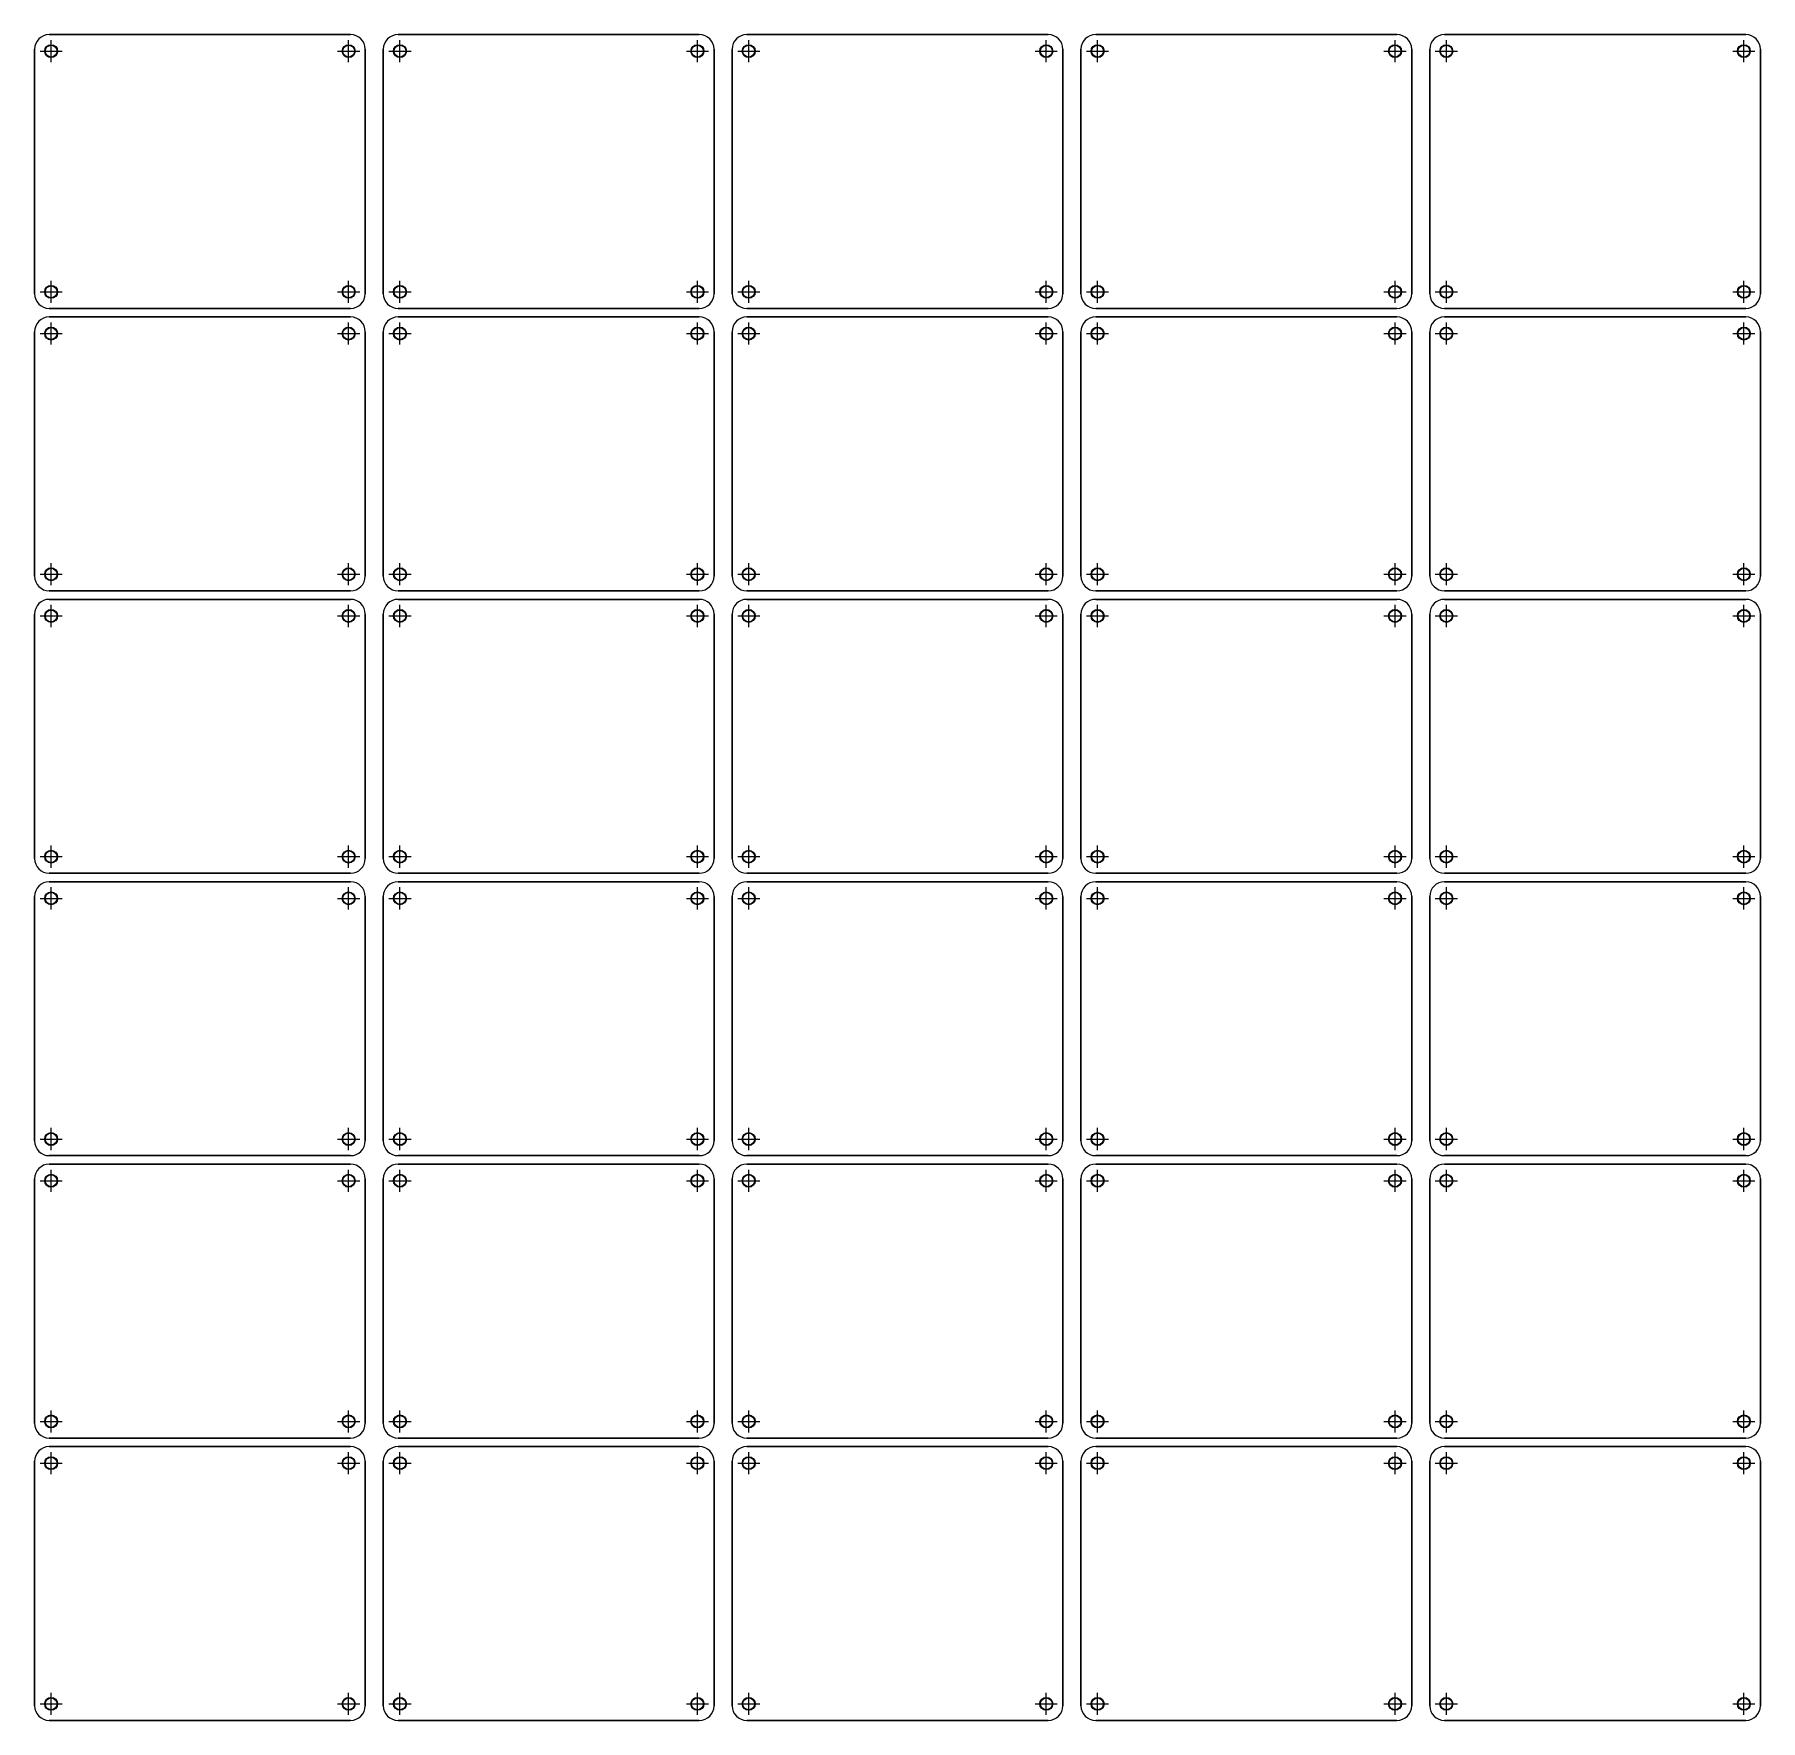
# Model space of a CAD drawing. Header units: millimetres. Extents: x -3365 to 2000, y -387 to 1008.
# Drawn here: x -2325.5 to -1857.9, y 540.3 to 997 of the extents above; entities that cross this region are included whole.
import ezdxf

# ---------------------------------------------------------------- set-up
doc = ezdxf.new("R2010")
doc.units = ezdxf.units.MM
doc.header["$PDMODE"] = 2
doc.header["$PDSIZE"] = 3
doc.layers.add('POINT', color=2, linetype='Continuous')
doc.layers.add('PROPRO', color=1, linetype='Continuous')

# ---------------------------------------------------------------- blocks, each defined once
blk = doc.blocks.new('*U19', base_point=(2712.296, -342.539))
at = {"layer": 'POINT', "color": 2}
blk.add_point((2712.296, -342.539), dxfattribs=at)
at = {"layer": 'PROPRO'}
blk.add_circle((2712.296, -342.539), 1.6, dxfattribs=at)
blk = doc.blocks.new('*U18', base_point=(2631.696, -342.539))
at = {"layer": 'POINT', "color": 2}
blk.add_point((2631.696, -342.539), dxfattribs=at)
at = {"layer": 'PROPRO'}
blk.add_circle((2631.696, -342.539), 1.6, dxfattribs=at)
blk = doc.blocks.new('*U16', base_point=(2631.696, -277.339))
at = {"layer": 'POINT', "color": 2}
blk.add_point((2631.696, -277.339), dxfattribs=at)
at = {"layer": 'PROPRO'}
blk.add_circle((2631.696, -277.339), 1.6, dxfattribs=at)
blk = doc.blocks.new('*U17', base_point=(2712.296, -277.339))
at = {"layer": 'POINT', "color": 2}
blk.add_point((2712.296, -277.339), dxfattribs=at)
at = {"layer": 'PROPRO'}
blk.add_circle((2712.296, -277.339), 1.6, dxfattribs=at)

msp = doc.modelspace()

# ---------------------------------------------------------------- linework, layer by layer
for p, q in [((-2239.9304, 997), (-2321.5304, 997)), ((-2321.5304, 997), (-2239.9304, 997)), ((-2145.4304, 997), (-2227.0304, 997)), ((-2227.0304, 997), (-2145.4304, 997)), ((-2050.9304, 997), (-2132.5304, 997)), ((-2132.5304, 997), (-2050.9304, 997)), ((-1956.4304, 997), (-2038.0304, 997)), ((-2038.0304, 997), (-1956.4304, 997)), ((-1861.9304, 997), (-1943.5304, 997)), ((-1943.5304, 997), (-1861.9304, 997)), ((-2325.5304, 993), (-2325.5304, 926.8)), ((-2325.5304, 926.8), (-2325.5304, 993)), ((-2325.5304, 926.8), (-2325.5304, 993)), ((-2235.9304, 993), (-2235.9304, 926.8)), ((-2235.9304, 993), (-2235.9304, 926.8)), ((-2235.9304, 926.8), (-2235.9304, 993)), ((-2231.0304, 993), (-2231.0304, 926.8)), ((-2231.0304, 926.8), (-2231.0304, 993)), ((-2231.0304, 926.8), (-2231.0304, 993)), ((-2141.4304, 993), (-2141.4304, 926.8)), ((-2141.4304, 993), (-2141.4304, 926.8)), ((-2141.4304, 926.8), (-2141.4304, 993)), ((-2136.5304, 993), (-2136.5304, 926.8)), ((-2136.5304, 926.8), (-2136.5304, 993)), ((-2136.5304, 926.8), (-2136.5304, 993)), ((-2046.9304, 993), (-2046.9304, 926.8)), ((-2046.9304, 993), (-2046.9304, 926.8)), ((-2046.9304, 926.8), (-2046.9304, 993)), ((-2042.0304, 993), (-2042.0304, 926.8)), ((-2042.0304, 926.8), (-2042.0304, 993)), ((-2042.0304, 926.8), (-2042.0304, 993)), ((-1952.4304, 993), (-1952.4304, 926.8)), ((-1952.4304, 993), (-1952.4304, 926.8)), ((-1952.4304, 926.8), (-1952.4304, 993)), ((-1947.5304, 993), (-1947.5304, 926.8)), ((-1947.5304, 926.8), (-1947.5304, 993)), ((-1947.5304, 926.8), (-1947.5304, 993)), ((-1857.9304, 993), (-1857.9304, 926.8)), ((-1857.9304, 993), (-1857.9304, 926.8)), ((-1857.9304, 926.8), (-1857.9304, 993)), ((-2321.5304, 922.8), (-2239.9304, 922.8)), ((-2239.9304, 922.8), (-2321.5304, 922.8)), ((-2227.0304, 922.8), (-2145.4304, 922.8)), ((-2145.4304, 922.8), (-2227.0304, 922.8)), ((-2132.5304, 922.8), (-2050.9304, 922.8)), ((-2050.9304, 922.8), (-2132.5304, 922.8)), ((-2038.0304, 922.8), (-1956.4304, 922.8)), ((-1956.4304, 922.8), (-2038.0304, 922.8)), ((-1943.5304, 922.8), (-1861.9304, 922.8)), ((-1861.9304, 922.8), (-1943.5304, 922.8)), ((-2325.5304, 916.5), (-2325.5304, 850.3)), ((-2325.5304, 850.3), (-2325.5304, 916.5)), ((-2325.5304, 850.3), (-2325.5304, 916.5)), ((-2239.9304, 920.5), (-2321.5304, 920.5)), ((-2321.5304, 920.5), (-2239.9304, 920.5)), ((-2235.9304, 916.5), (-2235.9304, 850.3)), ((-2235.9304, 916.5), (-2235.9304, 850.3)), ((-2235.9304, 850.3), (-2235.9304, 916.5)), ((-2231.0304, 916.5), (-2231.0304, 850.3)), ((-2231.0304, 850.3), (-2231.0304, 916.5)), ((-2231.0304, 850.3), (-2231.0304, 916.5)), ((-2145.4304, 920.5), (-2227.0304, 920.5)), ((-2227.0304, 920.5), (-2145.4304, 920.5)), ((-2141.4304, 916.5), (-2141.4304, 850.3)), ((-2141.4304, 916.5), (-2141.4304, 850.3)), ((-2141.4304, 850.3), (-2141.4304, 916.5)), ((-2136.5304, 916.5), (-2136.5304, 850.3)), ((-2136.5304, 850.3), (-2136.5304, 916.5)), ((-2136.5304, 850.3), (-2136.5304, 916.5)), ((-2050.9304, 920.5), (-2132.5304, 920.5)), ((-2132.5304, 920.5), (-2050.9304, 920.5)), ((-2046.9304, 916.5), (-2046.9304, 850.3)), ((-2046.9304, 916.5), (-2046.9304, 850.3)), ((-2046.9304, 850.3), (-2046.9304, 916.5)), ((-2042.0304, 916.5), (-2042.0304, 850.3)), ((-2042.0304, 850.3), (-2042.0304, 916.5)), ((-2042.0304, 850.3), (-2042.0304, 916.5)), ((-1956.4304, 920.5), (-2038.0304, 920.5)), ((-2038.0304, 920.5), (-1956.4304, 920.5)), ((-1952.4304, 916.5), (-1952.4304, 850.3)), ((-1952.4304, 916.5), (-1952.4304, 850.3)), ((-1952.4304, 850.3), (-1952.4304, 916.5)), ((-1947.5304, 916.5), (-1947.5304, 850.3)), ((-1947.5304, 850.3), (-1947.5304, 916.5)), ((-1947.5304, 850.3), (-1947.5304, 916.5)), ((-1861.9304, 920.5), (-1943.5304, 920.5)), ((-1943.5304, 920.5), (-1861.9304, 920.5)), ((-1857.9304, 916.5), (-1857.9304, 850.3)), ((-1857.9304, 916.5), (-1857.9304, 850.3)), ((-1857.9304, 850.3), (-1857.9304, 916.5)), ((-2321.5304, 846.3), (-2239.9304, 846.3)), ((-2239.9304, 846.3), (-2321.5304, 846.3)), ((-2239.9304, 844), (-2321.5304, 844)), ((-2321.5304, 844), (-2239.9304, 844)), ((-2227.0304, 846.3), (-2145.4304, 846.3)), ((-2145.4304, 846.3), (-2227.0304, 846.3)), ((-2145.4304, 844), (-2227.0304, 844)), ((-2227.0304, 844), (-2145.4304, 844)), ((-2132.5304, 846.3), (-2050.9304, 846.3)), ((-2050.9304, 846.3), (-2132.5304, 846.3)), ((-2050.9304, 844), (-2132.5304, 844)), ((-2132.5304, 844), (-2050.9304, 844)), ((-2038.0304, 846.3), (-1956.4304, 846.3)), ((-1956.4304, 846.3), (-2038.0304, 846.3)), ((-1956.4304, 844), (-2038.0304, 844)), ((-2038.0304, 844), (-1956.4304, 844)), ((-1943.5304, 846.3), (-1861.9304, 846.3)), ((-1861.9304, 846.3), (-1943.5304, 846.3)), ((-1861.9304, 844), (-1943.5304, 844)), ((-1943.5304, 844), (-1861.9304, 844)), ((-2325.5304, 840), (-2325.5304, 773.8)), ((-2325.5304, 773.8), (-2325.5304, 840)), ((-2325.5304, 773.8), (-2325.5304, 840)), ((-2235.9304, 840), (-2235.9304, 773.8)), ((-2235.9304, 840), (-2235.9304, 773.8)), ((-2235.9304, 773.8), (-2235.9304, 840)), ((-2231.0304, 840), (-2231.0304, 773.8)), ((-2231.0304, 773.8), (-2231.0304, 840)), ((-2231.0304, 773.8), (-2231.0304, 840)), ((-2141.4304, 840), (-2141.4304, 773.8)), ((-2141.4304, 840), (-2141.4304, 773.8)), ((-2141.4304, 773.8), (-2141.4304, 840)), ((-2136.5304, 840), (-2136.5304, 773.8)), ((-2136.5304, 773.8), (-2136.5304, 840)), ((-2136.5304, 773.8), (-2136.5304, 840)), ((-2046.9304, 840), (-2046.9304, 773.8)), ((-2046.9304, 840), (-2046.9304, 773.8)), ((-2046.9304, 773.8), (-2046.9304, 840)), ((-2042.0304, 840), (-2042.0304, 773.8)), ((-2042.0304, 773.8), (-2042.0304, 840)), ((-2042.0304, 773.8), (-2042.0304, 840)), ((-1952.4304, 840), (-1952.4304, 773.8)), ((-1952.4304, 840), (-1952.4304, 773.8)), ((-1952.4304, 773.8), (-1952.4304, 840)), ((-1947.5304, 840), (-1947.5304, 773.8)), ((-1947.5304, 773.8), (-1947.5304, 840)), ((-1947.5304, 773.8), (-1947.5304, 840)), ((-1857.9304, 840), (-1857.9304, 773.8)), ((-1857.9304, 840), (-1857.9304, 773.8)), ((-1857.9304, 773.8), (-1857.9304, 840)), ((-2321.5304, 769.8), (-2239.9304, 769.8)), ((-2239.9304, 769.8), (-2321.5304, 769.8)), ((-2239.9304, 767.5), (-2321.5304, 767.5)), ((-2321.5304, 767.5), (-2239.9304, 767.5)), ((-2227.0304, 769.8), (-2145.4304, 769.8)), ((-2145.4304, 769.8), (-2227.0304, 769.8)), ((-2145.4304, 767.5), (-2227.0304, 767.5)), ((-2227.0304, 767.5), (-2145.4304, 767.5)), ((-2132.5304, 769.8), (-2050.9304, 769.8)), ((-2050.9304, 769.8), (-2132.5304, 769.8)), ((-2050.9304, 767.5), (-2132.5304, 767.5)), ((-2132.5304, 767.5), (-2050.9304, 767.5)), ((-2038.0304, 769.8), (-1956.4304, 769.8)), ((-1956.4304, 769.8), (-2038.0304, 769.8)), ((-1956.4304, 767.5), (-2038.0304, 767.5)), ((-2038.0304, 767.5), (-1956.4304, 767.5)), ((-1943.5304, 769.8), (-1861.9304, 769.8)), ((-1861.9304, 769.8), (-1943.5304, 769.8)), ((-1861.9304, 767.5), (-1943.5304, 767.5)), ((-1943.5304, 767.5), (-1861.9304, 767.5)), ((-2325.5304, 763.5), (-2325.5304, 697.3)), ((-2325.5304, 697.3), (-2325.5304, 763.5)), ((-2325.5304, 697.3), (-2325.5304, 763.5)), ((-2235.9304, 763.5), (-2235.9304, 697.3)), ((-2235.9304, 763.5), (-2235.9304, 697.3)), ((-2235.9304, 697.3), (-2235.9304, 763.5)), ((-2231.0304, 763.5), (-2231.0304, 697.3)), ((-2231.0304, 697.3), (-2231.0304, 763.5)), ((-2231.0304, 697.3), (-2231.0304, 763.5)), ((-2141.4304, 763.5), (-2141.4304, 697.3)), ((-2141.4304, 763.5), (-2141.4304, 697.3)), ((-2141.4304, 697.3), (-2141.4304, 763.5)), ((-2136.5304, 763.5), (-2136.5304, 697.3)), ((-2136.5304, 697.3), (-2136.5304, 763.5)), ((-2136.5304, 697.3), (-2136.5304, 763.5)), ((-2046.9304, 763.5), (-2046.9304, 697.3)), ((-2046.9304, 763.5), (-2046.9304, 697.3)), ((-2046.9304, 697.3), (-2046.9304, 763.5)), ((-2042.0304, 763.5), (-2042.0304, 697.3)), ((-2042.0304, 697.3), (-2042.0304, 763.5)), ((-2042.0304, 697.3), (-2042.0304, 763.5)), ((-1952.4304, 763.5), (-1952.4304, 697.3)), ((-1952.4304, 763.5), (-1952.4304, 697.3)), ((-1952.4304, 697.3), (-1952.4304, 763.5)), ((-1947.5304, 763.5), (-1947.5304, 697.3)), ((-1947.5304, 697.3), (-1947.5304, 763.5)), ((-1947.5304, 697.3), (-1947.5304, 763.5)), ((-1857.9304, 763.5), (-1857.9304, 697.3)), ((-1857.9304, 763.5), (-1857.9304, 697.3)), ((-1857.9304, 697.3), (-1857.9304, 763.5)), ((-2321.5304, 693.3), (-2239.9304, 693.3)), ((-2239.9304, 693.3), (-2321.5304, 693.3)), ((-2227.0304, 693.3), (-2145.4304, 693.3)), ((-2145.4304, 693.3), (-2227.0304, 693.3)), ((-2132.5304, 693.3), (-2050.9304, 693.3)), ((-2050.9304, 693.3), (-2132.5304, 693.3)), ((-2038.0304, 693.3), (-1956.4304, 693.3)), ((-1956.4304, 693.3), (-2038.0304, 693.3)), ((-1943.5304, 693.3), (-1861.9304, 693.3)), ((-1861.9304, 693.3), (-1943.5304, 693.3)), ((-2239.9304, 691), (-2321.5304, 691)), ((-2321.5304, 691), (-2239.9304, 691)), ((-2145.4304, 691), (-2227.0304, 691)), ((-2227.0304, 691), (-2145.4304, 691)), ((-2050.9304, 691), (-2132.5304, 691)), ((-2132.5304, 691), (-2050.9304, 691)), ((-1956.4304, 691), (-2038.0304, 691)), ((-2038.0304, 691), (-1956.4304, 691)), ((-1861.9304, 691), (-1943.5304, 691)), ((-1943.5304, 691), (-1861.9304, 691)), ((-2325.5304, 687), (-2325.5304, 620.8)), ((-2325.5304, 620.8), (-2325.5304, 687)), ((-2325.5304, 620.8), (-2325.5304, 687)), ((-2235.9304, 687), (-2235.9304, 620.8)), ((-2235.9304, 687), (-2235.9304, 620.8)), ((-2235.9304, 620.8), (-2235.9304, 687)), ((-2231.0304, 687), (-2231.0304, 620.8)), ((-2231.0304, 620.8), (-2231.0304, 687)), ((-2231.0304, 620.8), (-2231.0304, 687)), ((-2141.4304, 687), (-2141.4304, 620.8)), ((-2141.4304, 687), (-2141.4304, 620.8)), ((-2141.4304, 620.8), (-2141.4304, 687)), ((-2136.5304, 687), (-2136.5304, 620.8)), ((-2136.5304, 620.8), (-2136.5304, 687)), ((-2136.5304, 620.8), (-2136.5304, 687)), ((-2046.9304, 687), (-2046.9304, 620.8)), ((-2046.9304, 687), (-2046.9304, 620.8)), ((-2046.9304, 620.8), (-2046.9304, 687)), ((-2042.0304, 687), (-2042.0304, 620.8)), ((-2042.0304, 620.8), (-2042.0304, 687)), ((-2042.0304, 620.8), (-2042.0304, 687)), ((-1952.4304, 687), (-1952.4304, 620.8)), ((-1952.4304, 687), (-1952.4304, 620.8)), ((-1952.4304, 620.8), (-1952.4304, 687)), ((-1947.5304, 687), (-1947.5304, 620.8)), ((-1947.5304, 620.8), (-1947.5304, 687)), ((-1947.5304, 620.8), (-1947.5304, 687)), ((-1857.9304, 687), (-1857.9304, 620.8)), ((-1857.9304, 687), (-1857.9304, 620.8)), ((-1857.9304, 620.8), (-1857.9304, 687)), ((-2321.5304, 616.8), (-2239.9304, 616.8)), ((-2239.9304, 616.8), (-2321.5304, 616.8)), ((-2239.9304, 614.5), (-2321.5304, 614.5)), ((-2321.5304, 614.5), (-2239.9304, 614.5)), ((-2227.0304, 616.8), (-2145.4304, 616.8)), ((-2145.4304, 616.8), (-2227.0304, 616.8)), ((-2145.4304, 614.5), (-2227.0304, 614.5)), ((-2227.0304, 614.5), (-2145.4304, 614.5)), ((-2132.5304, 616.8), (-2050.9304, 616.8)), ((-2050.9304, 616.8), (-2132.5304, 616.8)), ((-2050.9304, 614.5), (-2132.5304, 614.5)), ((-2132.5304, 614.5), (-2050.9304, 614.5)), ((-2038.0304, 616.8), (-1956.4304, 616.8)), ((-1956.4304, 616.8), (-2038.0304, 616.8)), ((-1956.4304, 614.5), (-2038.0304, 614.5)), ((-2038.0304, 614.5), (-1956.4304, 614.5)), ((-1943.5304, 616.8), (-1861.9304, 616.8)), ((-1861.9304, 616.8), (-1943.5304, 616.8)), ((-1861.9304, 614.5), (-1943.5304, 614.5)), ((-1943.5304, 614.5), (-1861.9304, 614.5)), ((-2325.5304, 610.5), (-2325.5304, 544.3)), ((-2325.5304, 544.3), (-2325.5304, 610.5)), ((-2325.5304, 544.3), (-2325.5304, 610.5)), ((-2235.9304, 610.5), (-2235.9304, 544.3)), ((-2235.9304, 610.5), (-2235.9304, 544.3)), ((-2235.9304, 544.3), (-2235.9304, 610.5)), ((-2231.0304, 610.5), (-2231.0304, 544.3)), ((-2231.0304, 544.3), (-2231.0304, 610.5)), ((-2231.0304, 544.3), (-2231.0304, 610.5)), ((-2141.4304, 610.5), (-2141.4304, 544.3)), ((-2141.4304, 610.5), (-2141.4304, 544.3)), ((-2141.4304, 544.3), (-2141.4304, 610.5)), ((-2136.5304, 610.5), (-2136.5304, 544.3)), ((-2136.5304, 544.3), (-2136.5304, 610.5)), ((-2136.5304, 544.3), (-2136.5304, 610.5)), ((-2046.9304, 610.5), (-2046.9304, 544.3)), ((-2046.9304, 610.5), (-2046.9304, 544.3)), ((-2046.9304, 544.3), (-2046.9304, 610.5)), ((-2042.0304, 610.5), (-2042.0304, 544.3)), ((-2042.0304, 544.3), (-2042.0304, 610.5)), ((-2042.0304, 544.3), (-2042.0304, 610.5)), ((-1952.4304, 610.5), (-1952.4304, 544.3)), ((-1952.4304, 610.5), (-1952.4304, 544.3)), ((-1952.4304, 544.3), (-1952.4304, 610.5)), ((-1947.5304, 610.5), (-1947.5304, 544.3)), ((-1947.5304, 544.3), (-1947.5304, 610.5)), ((-1947.5304, 544.3), (-1947.5304, 610.5)), ((-1857.9304, 610.5), (-1857.9304, 544.3)), ((-1857.9304, 610.5), (-1857.9304, 544.3)), ((-1857.9304, 544.3), (-1857.9304, 610.5)), ((-2321.5304, 540.3), (-2239.9304, 540.3)), ((-2239.9304, 540.3), (-2321.5304, 540.3)), ((-2227.0304, 540.3), (-2145.4304, 540.3)), ((-2145.4304, 540.3), (-2227.0304, 540.3)), ((-2132.5304, 540.3), (-2050.9304, 540.3)), ((-2050.9304, 540.3), (-2132.5304, 540.3)), ((-2038.0304, 540.3), (-1956.4304, 540.3)), ((-1956.4304, 540.3), (-2038.0304, 540.3)), ((-1943.5304, 540.3), (-1861.9304, 540.3)), ((-1861.9304, 540.3), (-1943.5304, 540.3))]:
    msp.add_line(p, q)
for centre in [(-2321.0304, 992.5), (-2240.4304, 992.5), (-2226.5304, 992.5), (-2145.9304, 992.5), (-2132.0304, 992.5), (-2051.4304, 992.5), (-2037.5304, 992.5), (-1956.9304, 992.5), (-1943.0304, 992.5), (-1862.4304, 992.5), (-2321.0304, 927.3), (-2240.4304, 927.3), (-2226.5304, 927.3), (-2145.9304, 927.3), (-2132.0304, 927.3), (-2051.4304, 927.3), (-2037.5304, 927.3), (-1956.9304, 927.3), (-1943.0304, 927.3), (-1862.4304, 927.3), (-2321.0304, 916), (-2240.4304, 916), (-2226.5304, 916), (-2145.9304, 916), (-2132.0304, 916), (-2051.4304, 916), (-2037.5304, 916), (-1956.9304, 916), (-1943.0304, 916), (-1862.4304, 916), (-2321.0304, 850.8), (-2240.4304, 850.8), (-2226.5304, 850.8), (-2145.9304, 850.8), (-2132.0304, 850.8), (-2051.4304, 850.8), (-2037.5304, 850.8), (-1956.9304, 850.8), (-1943.0304, 850.8), (-1862.4304, 850.8), (-2321.0304, 839.5), (-2240.4304, 839.5), (-2226.5304, 839.5), (-2145.9304, 839.5), (-2132.0304, 839.5), (-2051.4304, 839.5), (-2037.5304, 839.5), (-1956.9304, 839.5), (-1943.0304, 839.5), (-1862.4304, 839.5), (-2321.0304, 774.3), (-2240.4304, 774.3), (-2226.5304, 774.3), (-2145.9304, 774.3), (-2132.0304, 774.3), (-2051.4304, 774.3), (-2037.5304, 774.3), (-1956.9304, 774.3), (-1943.0304, 774.3), (-1862.4304, 774.3), (-2321.0304, 763), (-2240.4304, 763), (-2226.5304, 763), (-2145.9304, 763), (-2132.0304, 763), (-2051.4304, 763), (-2037.5304, 763), (-1956.9304, 763), (-1943.0304, 763), (-1862.4304, 763), (-2321.0304, 697.8), (-2240.4304, 697.8), (-2226.5304, 697.8), (-2145.9304, 697.8), (-2132.0304, 697.8), (-2051.4304, 697.8), (-2037.5304, 697.8), (-1956.9304, 697.8), (-1943.0304, 697.8), (-1862.4304, 697.8), (-2321.0304, 686.5), (-2240.4304, 686.5), (-2226.5304, 686.5), (-2145.9304, 686.5), (-2132.0304, 686.5), (-2051.4304, 686.5), (-2037.5304, 686.5), (-1956.9304, 686.5), (-1943.0304, 686.5), (-1862.4304, 686.5), (-2321.0304, 621.3), (-2240.4304, 621.3), (-2226.5304, 621.3), (-2145.9304, 621.3), (-2132.0304, 621.3), (-2051.4304, 621.3), (-2037.5304, 621.3), (-1956.9304, 621.3), (-1943.0304, 621.3), (-1862.4304, 621.3), (-2321.0304, 610), (-2240.4304, 610), (-2226.5304, 610), (-2145.9304, 610), (-2132.0304, 610), (-2051.4304, 610), (-2037.5304, 610), (-1956.9304, 610), (-1943.0304, 610), (-1862.4304, 610), (-2321.0304, 544.8), (-2240.4304, 544.8), (-2226.5304, 544.8), (-2145.9304, 544.8), (-2132.0304, 544.8), (-2051.4304, 544.8), (-2037.5304, 544.8), (-1956.9304, 544.8), (-1943.0304, 544.8), (-1862.4304, 544.8)]:
    msp.add_circle(centre, 1.75)
for centre, start, end in [((-2321.5304, 993), 90, 180), ((-2239.9304, 993), 0, 90), ((-2227.0304, 993), 90, 180), ((-2145.4304, 993), 0, 90), ((-2132.5304, 993), 90, 180), ((-2050.9304, 993), 0, 90), ((-2038.0304, 993), 90, 180), ((-1956.4304, 993), 0, 90), ((-1943.5304, 993), 90, 180), ((-1861.9304, 993), 0, 90), ((-2321.5304, 926.8), 180, 270), ((-2239.9304, 926.8), 270, 0), ((-2227.0304, 926.8), 180, 270), ((-2145.4304, 926.8), 270, 0), ((-2132.5304, 926.8), 180, 270), ((-2050.9304, 926.8), 270, 0), ((-2038.0304, 926.8), 180, 270), ((-1956.4304, 926.8), 270, 0), ((-1943.5304, 926.8), 180, 270), ((-1861.9304, 926.8), 270, 0), ((-2321.5304, 916.5), 90, 180), ((-2239.9304, 916.5), 0, 90), ((-2227.0304, 916.5), 90, 180), ((-2145.4304, 916.5), 0, 90), ((-2132.5304, 916.5), 90, 180), ((-2050.9304, 916.5), 0, 90), ((-2038.0304, 916.5), 90, 180), ((-1956.4304, 916.5), 0, 90), ((-1943.5304, 916.5), 90, 180), ((-1861.9304, 916.5), 0, 90), ((-2321.5304, 850.3), 180, 270), ((-2239.9304, 850.3), 270, 0), ((-2227.0304, 850.3), 180, 270), ((-2145.4304, 850.3), 270, 0), ((-2132.5304, 850.3), 180, 270), ((-2050.9304, 850.3), 270, 0), ((-2038.0304, 850.3), 180, 270), ((-1956.4304, 850.3), 270, 0), ((-1943.5304, 850.3), 180, 270), ((-1861.9304, 850.3), 270, 0), ((-2321.5304, 840), 90, 180), ((-2239.9304, 840), 0, 90), ((-2227.0304, 840), 90, 180), ((-2145.4304, 840), 0, 90), ((-2132.5304, 840), 90, 180), ((-2050.9304, 840), 0, 90), ((-2038.0304, 840), 90, 180), ((-1956.4304, 840), 0, 90), ((-1943.5304, 840), 90, 180), ((-1861.9304, 840), 0, 90), ((-2321.5304, 773.8), 180, 270), ((-2239.9304, 773.8), 270, 0), ((-2227.0304, 773.8), 180, 270), ((-2145.4304, 773.8), 270, 0), ((-2132.5304, 773.8), 180, 270), ((-2050.9304, 773.8), 270, 0), ((-2038.0304, 773.8), 180, 270), ((-1956.4304, 773.8), 270, 0), ((-1943.5304, 773.8), 180, 270), ((-1861.9304, 773.8), 270, 0), ((-2321.5304, 763.5), 90, 180), ((-2239.9304, 763.5), 0, 90), ((-2227.0304, 763.5), 90, 180), ((-2145.4304, 763.5), 0, 90), ((-2132.5304, 763.5), 90, 180), ((-2050.9304, 763.5), 0, 90), ((-2038.0304, 763.5), 90, 180), ((-1956.4304, 763.5), 0, 90), ((-1943.5304, 763.5), 90, 180), ((-1861.9304, 763.5), 0, 90), ((-2321.5304, 697.3), 180, 270), ((-2239.9304, 697.3), 270, 0), ((-2227.0304, 697.3), 180, 270), ((-2145.4304, 697.3), 270, 0), ((-2132.5304, 697.3), 180, 270), ((-2050.9304, 697.3), 270, 0), ((-2038.0304, 697.3), 180, 270), ((-1956.4304, 697.3), 270, 0), ((-1943.5304, 697.3), 180, 270), ((-1861.9304, 697.3), 270, 0), ((-2321.5304, 687), 90, 180), ((-2239.9304, 687), 0, 90), ((-2227.0304, 687), 90, 180), ((-2145.4304, 687), 0, 90), ((-2132.5304, 687), 90, 180), ((-2050.9304, 687), 0, 90), ((-2038.0304, 687), 90, 180), ((-1956.4304, 687), 0, 90), ((-1943.5304, 687), 90, 180), ((-1861.9304, 687), 0, 90), ((-2321.5304, 620.8), 180, 270), ((-2239.9304, 620.8), 270, 0), ((-2227.0304, 620.8), 180, 270), ((-2145.4304, 620.8), 270, 0), ((-2132.5304, 620.8), 180, 270), ((-2050.9304, 620.8), 270, 0), ((-2038.0304, 620.8), 180, 270), ((-1956.4304, 620.8), 270, 0), ((-1943.5304, 620.8), 180, 270), ((-1861.9304, 620.8), 270, 0), ((-2321.5304, 610.5), 90, 180), ((-2239.9304, 610.5), 0, 90), ((-2227.0304, 610.5), 90, 180), ((-2145.4304, 610.5), 0, 90), ((-2132.5304, 610.5), 90, 180), ((-2050.9304, 610.5), 0, 90), ((-2038.0304, 610.5), 90, 180), ((-1956.4304, 610.5), 0, 90), ((-1943.5304, 610.5), 90, 180), ((-1861.9304, 610.5), 0, 90), ((-2321.5304, 544.3), 180, 270), ((-2239.9304, 544.3), 270, 0), ((-2227.0304, 544.3), 180, 270), ((-2145.4304, 544.3), 270, 0), ((-2132.5304, 544.3), 180, 270), ((-2050.9304, 544.3), 270, 0), ((-2038.0304, 544.3), 180, 270), ((-1956.4304, 544.3), 270, 0), ((-1943.5304, 544.3), 180, 270), ((-1861.9304, 544.3), 270, 0)]:
    msp.add_arc(centre, 4, start, end)

# ---------------------------------------------------------------- block references
at = {"layer": 'PROPRO'}
for name, p in [('*U16', (-2321.0306, 992.5003)), ('*U17', (-2240.4306, 992.5003)), ('*U16', (-2226.5306, 992.5003)), ('*U17', (-2145.9306, 992.5003)), ('*U16', (-2132.0306, 992.5003)), ('*U17', (-2051.4306, 992.5003)), ('*U16', (-2037.5306, 992.5003)), ('*U17', (-1956.9306, 992.5003)), ('*U16', (-1943.0306, 992.5003)), ('*U17', (-1862.4306, 992.5003)), ('*U18', (-2321.0306, 927.3003)), ('*U19', (-2240.4306, 927.3003)), ('*U18', (-2226.5306, 927.3003)), ('*U19', (-2145.9306, 927.3003)), ('*U18', (-2132.0306, 927.3003)), ('*U19', (-2051.4306, 927.3003)), ('*U18', (-2037.5306, 927.3003)), ('*U19', (-1956.9306, 927.3003)), ('*U18', (-1943.0306, 927.3003)), ('*U19', (-1862.4306, 927.3003)), ('*U16', (-2321.0306, 916.0003)), ('*U17', (-2240.4306, 916.0003)), ('*U16', (-2226.5306, 916.0003)), ('*U17', (-2145.9306, 916.0003)), ('*U16', (-2132.0306, 916.0003)), ('*U17', (-2051.4306, 916.0003)), ('*U16', (-2037.5306, 916.0003)), ('*U17', (-1956.9306, 916.0003)), ('*U16', (-1943.0306, 916.0003)), ('*U17', (-1862.4306, 916.0003)), ('*U18', (-2321.0306, 850.8003)), ('*U19', (-2240.4306, 850.8003)), ('*U18', (-2226.5306, 850.8003)), ('*U19', (-2145.9306, 850.8003)), ('*U18', (-2132.0306, 850.8003)), ('*U19', (-2051.4306, 850.8003)), ('*U18', (-2037.5306, 850.8003)), ('*U19', (-1956.9306, 850.8003)), ('*U18', (-1943.0306, 850.8003)), ('*U19', (-1862.4306, 850.8003)), ('*U16', (-2321.0306, 839.5003)), ('*U17', (-2240.4306, 839.5003)), ('*U16', (-2226.5306, 839.5003)), ('*U17', (-2145.9306, 839.5003)), ('*U16', (-2132.0306, 839.5003)), ('*U17', (-2051.4306, 839.5003)), ('*U16', (-2037.5306, 839.5003)), ('*U17', (-1956.9306, 839.5003)), ('*U16', (-1943.0306, 839.5003)), ('*U17', (-1862.4306, 839.5003)), ('*U18', (-2321.0306, 774.3003)), ('*U19', (-2240.4306, 774.3003)), ('*U18', (-2226.5306, 774.3003)), ('*U19', (-2145.9306, 774.3003)), ('*U18', (-2132.0306, 774.3003)), ('*U19', (-2051.4306, 774.3003)), ('*U18', (-2037.5306, 774.3003)), ('*U19', (-1956.9306, 774.3003)), ('*U18', (-1943.0306, 774.3003)), ('*U19', (-1862.4306, 774.3003)), ('*U16', (-2321.0306, 763.0003)), ('*U17', (-2240.4306, 763.0003)), ('*U16', (-2226.5306, 763.0003)), ('*U17', (-2145.9306, 763.0003)), ('*U16', (-2132.0306, 763.0003)), ('*U17', (-2051.4306, 763.0003)), ('*U16', (-2037.5306, 763.0003)), ('*U17', (-1956.9306, 763.0003)), ('*U16', (-1943.0306, 763.0003)), ('*U17', (-1862.4306, 763.0003)), ('*U18', (-2321.0306, 697.8003)), ('*U19', (-2240.4306, 697.8003)), ('*U18', (-2226.5306, 697.8003)), ('*U19', (-2145.9306, 697.8003)), ('*U18', (-2132.0306, 697.8003)), ('*U19', (-2051.4306, 697.8003)), ('*U18', (-2037.5306, 697.8003)), ('*U19', (-1956.9306, 697.8003)), ('*U18', (-1943.0306, 697.8003)), ('*U19', (-1862.4306, 697.8003)), ('*U16', (-2321.0306, 686.5003)), ('*U17', (-2240.4306, 686.5003)), ('*U16', (-2226.5306, 686.5003)), ('*U17', (-2145.9306, 686.5003)), ('*U16', (-2132.0306, 686.5003)), ('*U17', (-2051.4306, 686.5003)), ('*U16', (-2037.5306, 686.5003)), ('*U17', (-1956.9306, 686.5003)), ('*U16', (-1943.0306, 686.5003)), ('*U17', (-1862.4306, 686.5003)), ('*U18', (-2321.0306, 621.3003)), ('*U19', (-2240.4306, 621.3003)), ('*U18', (-2226.5306, 621.3003)), ('*U19', (-2145.9306, 621.3003)), ('*U18', (-2132.0306, 621.3003)), ('*U19', (-2051.4306, 621.3003)), ('*U18', (-2037.5306, 621.3003)), ('*U19', (-1956.9306, 621.3003)), ('*U18', (-1943.0306, 621.3003)), ('*U19', (-1862.4306, 621.3003)), ('*U16', (-2321.0306, 610.0003)), ('*U17', (-2240.4306, 610.0003)), ('*U16', (-2226.5306, 610.0003)), ('*U17', (-2145.9306, 610.0003)), ('*U16', (-2132.0306, 610.0003)), ('*U17', (-2051.4306, 610.0003)), ('*U16', (-2037.5306, 610.0003)), ('*U17', (-1956.9306, 610.0003)), ('*U16', (-1943.0306, 610.0003)), ('*U17', (-1862.4306, 610.0003)), ('*U18', (-2321.0306, 544.8003)), ('*U19', (-2240.4306, 544.8003)), ('*U18', (-2226.5306, 544.8003)), ('*U19', (-2145.9306, 544.8003)), ('*U18', (-2132.0306, 544.8003)), ('*U19', (-2051.4306, 544.8003)), ('*U18', (-2037.5306, 544.8003)), ('*U19', (-1956.9306, 544.8003)), ('*U18', (-1943.0306, 544.8003)), ('*U19', (-1862.4306, 544.8003))]:
    msp.add_blockref(name, p, dxfattribs=at)

doc.saveas('drawing.dxf')
